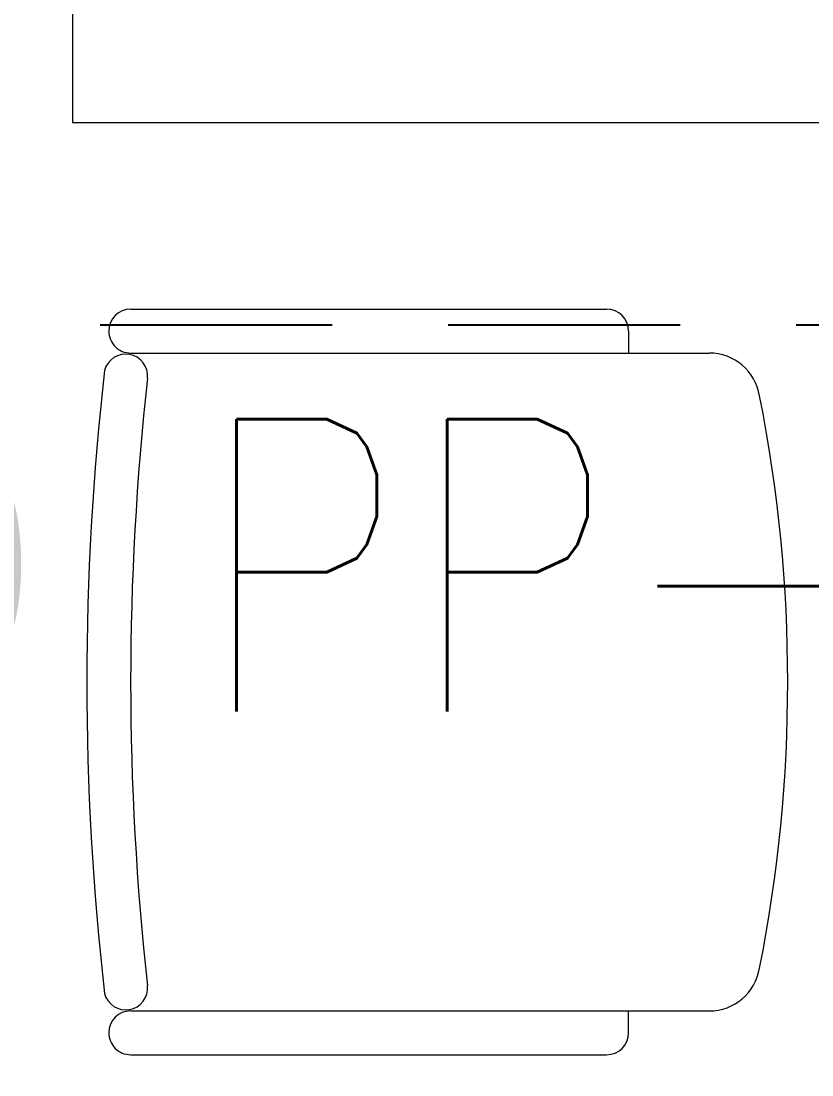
# Model space of a CAD drawing. Header units: inches. Extents: x -12418 to 57169, y -29325 to 19878.
# Drawn here: x 27557 to 28098, y -8580 to -7859 of the extents above; entities that cross this region are included whole.
import ezdxf
from ezdxf import colors
from ezdxf.entities.mleader import LeaderData, LeaderLine
from ezdxf.math import Vec2, Vec3

# ---------------------------------------------------------------- set-up
doc = ezdxf.new("R2010")
doc.units = ezdxf.units.IN
doc.header["$LTSCALE"] = 25
doc.header["$MEASUREMENT"] = 0
doc.linetypes.add('DASHDOT', pattern=[25.4, 12.7, -6.35, 0, -6.35])
doc.linetypes.add('HIDDEN', pattern=[9.525, 6.35, -3.175])
doc.layers.get('0').update_dxf_attribs({"color": 8})
for name, color, linetype, lineweight in [('00-Ground Floor$0$LOADING', 253, 'Continuous', 5), ('00-Ground Floor$0$NEW Wall', 166, 'Continuous', 5), ('E-LITE-CIRC @ 100', 6, 'Continuous', 25), ('E-LITE-CLNG-CNDT', 6, 'DASHDOT', 35), ('E-POWR-FLOR-CNDT', 6, 'HIDDEN', 25)]:
    doc.layers.add(name, color=color, linetype=linetype, lineweight=lineweight)
doc.styles.add('DC_Simplex', font='SIMPLEX.shx', dxfattribs={"width": 0.7})

# ---------------------------------------------------------------- blocks, each defined once
blk = doc.blocks.new('00-Ground Floor$0$GF21016-P')
at = {"layer": '00-Ground Floor$0$LOADING', "extrusion": (-1.24384e-09, -1.20261e-09, -1)}
for p, q in [((0.01278, 0.01793), (0.01278, 0.41365)), ((0.46278, 0.01793), (0.46278, 0.41365)), ((-0.00222, 0.35848), (0.01278, 0.35848)), ((0.47778, 0.35848), (0.46278, 0.35848)), ((-0.01722, 0.01793), (-0.01722, 0.34348)), ((0.49278, 0.01793), (0.49278, 0.34348)), ((0.47778, 0.00293), (0.47778, 0.00293))]:
    blk.add_line(p, q, dxfattribs=at)
for centre, radius, start, end in [((-0.23778, -0.5362), 1.00364, 78.75684, 101.24316), ((-0.04778, 0.41365), 0.035, 0, 80.65572), ((-0.42778, 0.41365), 0.035, 99.34428, 180), ((0.00222, 0.34348), 0.015, 0, 90), ((-0.47778, 0.34348), 0.015, 90, 180), ((-0.02845, 0.01455), 0.01501, 284.3864, 95.52091), ((-0.23778, 1.89282), 1.8749, 263.6341, 276.3659), ((-0.4471, 0.01455), 0.01501, 84.47909, 255.6136), ((0.00222, 0.01793), 0.015, 270, 0), ((0.00222, 0.01793), 0.015, 180, 270), ((-0.47778, 0.01793), 0.015, 270, 0), ((-0.47778, 0.01793), 0.015, 180, 270), ((-0.23778, 1.87344), 1.8855, 263.51186, 276.48814)]:
    blk.add_arc(centre, radius, start, end, dxfattribs=at)
blk = doc.blocks.new('*X107')
at = {"color": 0}
for p, q in [((13, 1), (13, 1)), ((13, 1), (13, 1)), ((13, 1), (13, 1)), ((13, 1), (13, 1)), ((13, 1), (13, 1)), ((13, 1), (13, 1)), ((13, 1), (13, 1)), ((13, 1), (13, 1)), ((13, 1), (13, 1)), ((13, 1), (13, 1)), ((13, 1), (13, 1)), ((13, 1), (13, 1)), ((13, 1), (13, 1)), ((13, 1), (13, 1)), ((13, 1), (13, 1)), ((13, 1), (14, 1)), ((13, 1), (14, 1)), ((13, 1), (14, 1)), ((13, 1), (13, 1)), ((13, 1), (13, 1)), ((13, 1), (13, 1)), ((13, 1), (13, 1)), ((13, 1), (13, 1)), ((13, 1), (13, 1)), ((13, 1), (13, 1)), ((13, 1), (13, 1)), ((13, 1), (13, 1)), ((13, 1), (13, 1)), ((13, 1), (13, 1)), ((13, 1), (13, 1)), ((13, 1), (13, 1)), ((13, 1), (13, 1)), ((13, 1), (13, 1)), ((13, 1), (13, 1)), ((13, 1), (13, 1)), ((13, 1), (13, 1)), ((13, 1), (13, 1)), ((13, 1), (13, 1)), ((13, 1), (13, 1)), ((13, 1), (13, 1)), ((13, 1), (13, 1)), ((13, 1), (13, 1)), ((13, 1), (13, 1)), ((13, 1), (13, 1)), ((13, 1), (13, 1)), ((13, 1), (13, 1)), ((13, 1), (13, 1)), ((13, 1), (13, 1)), ((13, 1), (13, 1)), ((13, 1), (13, 1)), ((13, 1), (13, 1)), ((13, 1), (13, 1)), ((13, 1), (13, 1)), ((13, 1), (13, 1)), ((13, 1), (13, 1)), ((13, 1), (13, 1)), ((13, 1), (13, 1)), ((13, 1), (13, 1)), ((13, 1), (13, 1)), ((13, 1), (13, 1)), ((13, 1), (13, 1)), ((13, 1), (13, 1)), ((13, 1), (13, 1)), ((13, 1), (13, 1)), ((13, 1), (13, 1)), ((13, 1), (13, 1)), ((13, 1), (13, 1)), ((13, 1), (13, 1)), ((13, 1), (13, 1)), ((13, 1), (13, 1)), ((13, 1), (13, 1)), ((13, 1), (13, 1)), ((13, 1), (13, 1)), ((13, 1), (13, 1)), ((13, 1), (13, 1)), ((13, 1), (13, 1)), ((13, 1), (13, 1)), ((13, 1), (13, 1)), ((13, 1), (13, 1)), ((13, 1), (13, 1)), ((13, 1), (13, 1)), ((13, 1), (13, 1)), ((13, 1), (13, 1)), ((13, 1), (13, 1)), ((13, 1), (13, 1)), ((13, 1), (13, 1)), ((13, 1), (13, 1)), ((13, 1), (13, 1)), ((13, 1), (13, 1)), ((13, 1), (13, 1)), ((13, 1), (13, 1)), ((13, 1), (13, 1)), ((13, 1), (13, 1)), ((13, 1), (13, 1)), ((13, 1), (13, 1)), ((13, 1), (13, 1)), ((13, 1), (13, 1)), ((13, 1), (13, 1)), ((13, 1), (13, 1)), ((13, 1), (13, 1)), ((13, 1), (13, 1)), ((13, 1), (13, 1)), ((13, 1), (13, 1)), ((13, 1), (13, 1)), ((13, 1), (13, 1)), ((13, 1), (13, 1)), ((13, 1), (13, 1)), ((13, 1), (13, 1)), ((13, 1), (13, 1)), ((13, 1), (13, 1)), ((13, 1), (13, 1)), ((13, 1), (13, 1)), ((13, 1), (13, 1)), ((13, 1), (13, 1)), ((13, 1), (13, 1)), ((13, 1), (13, 1)), ((13, 1), (13, 1)), ((13, 1), (13, 1)), ((13, 1), (13, 1)), ((13, 1), (13, 1)), ((13, 1), (13, 1)), ((13, 1), (13, 1)), ((13, 1), (13, 1)), ((13, 1), (14, 1)), ((13, 0), (13, 0)), ((13, 0), (13, 0)), ((13, 0), (13, 0)), ((13, 0), (13, 0)), ((13, 0), (13, 0)), ((13, 0), (13, 0)), ((13, 0), (13, 0)), ((13, 0), (13, 0)), ((13, 0), (13, 0)), ((13, 0), (13, 0)), ((13, 0), (13, 0)), ((13, 0), (13, 0)), ((13, 0), (13, 0)), ((13, 0), (13, 0)), ((13, 0), (13, 0)), ((13, 0), (13, 0)), ((13, 0), (13, 0)), ((13, 0), (13, 0)), ((13, 0), (13, 0)), ((13, 0), (13, 0)), ((13, 0), (13, 0)), ((13, 0), (13, 0)), ((13, 0), (13, 0)), ((13, 0), (13, 0)), ((13, 0), (13, 0)), ((13, 0), (13, 0)), ((13, 0), (13, 0)), ((13, 0), (13, 0)), ((13, 0), (13, 0)), ((13, 0), (13, 0)), ((13, 0), (13, 0)), ((13, 0), (13, 0)), ((13, 0), (13, 0)), ((13, 0), (13, 0)), ((13, 0), (13, 0)), ((13, 0), (13, 0)), ((13, 0), (13, 0)), ((13, 0), (13, 0)), ((13, 0), (13, 0)), ((13, 0), (13, 0)), ((13, 0), (13, 0)), ((13, 0), (13, 0)), ((13, 0), (13, 0)), ((13, 0), (13, 0)), ((13, 0), (13, 0)), ((13, 0), (13, 0)), ((13, 0), (13, 0)), ((13, 0), (13, 0)), ((13, 0), (14, 0)), ((13, 0), (14, 0)), ((13, 0), (13, 0)), ((13, 0), (14, 0)), ((14, 1), (14, 1)), ((14, 1), (14, 1)), ((14, 1), (14, 1)), ((14, 1), (14, 1)), ((14, 1), (14, 1)), ((14, 1), (14, 1)), ((14, 1), (14, 1)), ((14, 1), (14, 1)), ((14, 1), (14, 1)), ((14, 1), (14, 1)), ((14, 1), (14, 1)), ((14, 1), (14, 1)), ((14, 1), (14, 1)), ((14, 1), (14, 1)), ((14, 1), (14, 1)), ((14, 1), (14, 1)), ((14, 1), (14, 1)), ((14, 1), (14, 1)), ((14, 1), (14, 1)), ((14, 1), (14, 1)), ((14, 1), (14, 1)), ((14, 1), (14, 1)), ((14, 1), (14, 1)), ((14, 1), (14, 1)), ((14, 1), (14, 1)), ((14, 1), (14, 1)), ((14, 1), (14, 1)), ((14, 1), (14, 1)), ((14, 1), (14, 1)), ((14, 1), (14, 1)), ((14, 1), (14, 1)), ((14, 1), (14, 1)), ((14, 1), (14, 1)), ((14, 1), (14, 1)), ((14, 1), (14, 1)), ((14, 1), (14, 1)), ((14, 1), (14, 1)), ((14, 1), (14, 1)), ((14, 1), (14, 1)), ((14, 1), (14, 1)), ((14, 1), (14, 1)), ((14, 1), (14, 1)), ((14, 1), (14, 1)), ((14, 1), (14, 1)), ((14, 1), (14, 1)), ((14, 1), (14, 1)), ((14, 1), (14, 1)), ((14, 1), (14, 1)), ((14, 1), (14, 1)), ((14, 1), (14, 1)), ((14, 1), (14, 1)), ((14, 1), (14, 1)), ((14, 1), (14, 1)), ((14, 1), (14, 1)), ((14, 1), (14, 1)), ((14, 1), (14, 1)), ((14, 1), (14, 1)), ((14, 1), (14, 1)), ((14, 1), (14, 1)), ((14, 1), (14, 1)), ((14, 1), (14, 1)), ((14, 1), (14, 1)), ((14, 1), (14, 1)), ((14, 1), (14, 1)), ((14, 1), (14, 1)), ((14, 1), (14, 1)), ((14, 1), (14, 1)), ((14, 1), (14, 1)), ((14, 1), (14, 1)), ((14, 1), (14, 1)), ((14, 1), (14, 1)), ((14, 1), (14, 1)), ((14, 1), (14, 1)), ((14, 1), (14, 1)), ((14, 1), (14, 1)), ((14, 1), (14, 1)), ((14, 1), (14, 1)), ((14, 1), (14, 1)), ((14, 1), (14, 1)), ((14, 1), (14, 1)), ((14, 1), (14, 1)), ((14, 1), (14, 1)), ((14, 1), (14, 1)), ((14, 1), (14, 1)), ((14, 1), (14, 1)), ((14, 1), (14, 1)), ((14, 1), (14, 1)), ((14, 1), (14, 1)), ((14, 1), (14, 1)), ((14, 1), (14, 1)), ((14, 1), (14, 1)), ((14, 1), (14, 1)), ((14, 1), (14, 1)), ((14, 1), (14, 1)), ((14, 0), (14, 0)), ((14, 0), (14, 0)), ((14, 0), (14, 0)), ((14, 0), (14, 0)), ((14, 0), (14, 0)), ((14, 0), (14, 0)), ((14, 0), (14, 0)), ((14, 0), (14, 0)), ((14, 0), (14, 0)), ((14, 0), (14, 0)), ((14, 0), (14, 0)), ((14, 0), (14, 0)), ((14, 0), (14, 0)), ((14, 0), (14, 0)), ((14, 0), (14, 0)), ((14, 0), (14, 0)), ((14, 0), (14, 0)), ((14, 0), (14, 0)), ((14, 0), (14, 0)), ((14, 0), (14, 0)), ((14, 0), (14, 0)), ((14, 0), (14, 0)), ((14, 0), (14, 0)), ((14, 0), (14, 0)), ((14, 0), (14, 0)), ((14, 0), (14, 0)), ((14, 0), (14, 0)), ((14, 0), (14, 0)), ((14, 0), (14, 0)), ((14, 0), (14, 0)), ((14, 0), (14, 0)), ((14, 0), (14, 0)), ((14, 0), (14, 0)), ((14, 0), (14, 0)), ((14, 0), (14, 0)), ((14, 0), (14, 0)), ((14, 0), (14, 0)), ((14, 0), (14, 0)), ((14, 0), (14, 0)), ((14, 0), (14, 0)), ((14, 0), (14, 0)), ((14, 0), (14, 0)), ((14, 0), (14, 0)), ((14, 0), (14, 0)), ((14, 0), (14, 0)), ((14, 0), (14, 0)), ((14, 0), (14, 0)), ((14, 0), (14, 0)), ((13, 0), (13, 0)), ((13, 0), (14, 0)), ((13, 0), (13, 0)), ((13, 0), (14, 0)), ((13, 0), (13, 0)), ((13, 0), (14, 0)), ((13, 0), (13, 0)), ((13, 0), (13, 0)), ((13, 0), (13, 0)), ((13, 0), (13, 0)), ((13, 0), (14, 0)), ((13, 0), (13, 0)), ((13, 0), (14, 0)), ((13, 0), (13, 0)), ((13, 0), (14, 0)), ((13, 0), (13, 0)), ((13, 0), (14, 0)), ((13, 0), (13, 0)), ((13, 0), (14, 0)), ((13, 0), (13, 0)), ((13, 0), (14, 0)), ((13, 0), (13, 0)), ((13, 0), (14, 0)), ((13, 0), (13, 0)), ((13, 0), (13, 0)), ((13, 0), (13, 0)), ((13, 0), (14, 0)), ((13, 0), (13, 0)), ((13, 0), (14, 0)), ((13, 0), (13, 0)), ((13, 0), (14, 0)), ((13, 0), (13, 0)), ((13, 0), (14, 0)), ((13, 0), (13, 0)), ((13, 0), (13, 0)), ((13, 0), (13, 0)), ((13, 0), (13, 0)), ((13, 0), (13, 0)), ((13, 0), (13, 0)), ((13, 0), (13, 0)), ((13, 0), (13, 0)), ((13, 0), (13, 0)), ((13, 0), (13, 0)), ((13, 0), (13, 0)), ((13, 0), (13, 0)), ((13, 0), (13, 0)), ((13, 0), (13, 0)), ((13, 0), (13, 0)), ((13, 0), (13, 0)), ((13, 0), (13, 0)), ((13, 0), (13, 0)), ((13, 0), (13, 0)), ((13, 0), (13, 0)), ((13, 0), (13, 0)), ((13, 0), (13, 0)), ((13, 0), (13, 0)), ((13, 0), (13, 0)), ((13, 0), (13, 0)), ((13, 0), (13, 0)), ((13, 0), (13, 0)), ((13, 0), (13, 0)), ((13, 0), (13, 0)), ((13, 0), (13, 0)), ((13, 0), (13, 0)), ((13, -1), (13, -1)), ((13, -1), (13, -1)), ((13, -1), (13, -1)), ((13, -1), (13, -1)), ((13, -1), (13, -1)), ((13, -1), (14, -1)), ((13, -1), (13, -1)), ((14, 0), (14, 0)), ((14, 0), (14, 0)), ((14, 0), (14, 0)), ((14, 0), (14, 0)), ((14, 0), (14, 0)), ((14, 0), (14, 0)), ((14, 0), (14, 0)), ((14, 0), (14, 0)), ((14, 0), (14, 0)), ((14, 0), (14, 0)), ((14, 0), (14, 0)), ((14, 0), (14, 0)), ((14, 0), (14, 0)), ((14, 0), (14, 0)), ((14, 0), (14, 0)), ((13, 0), (14, 0)), ((14, 0), (14, 0)), ((14, 0), (14, 0)), ((14, 0), (14, 0)), ((14, 0), (14, 0)), ((14, 0), (14, 0)), ((14, 0), (14, 0)), ((14, 0), (14, 0)), ((14, 0), (14, 0)), ((14, 0), (14, 0)), ((14, 0), (14, 0)), ((14, 0), (14, 0)), ((14, 0), (14, 0)), ((14, 0), (14, 0)), ((14, 0), (14, 0)), ((14, 0), (14, 0)), ((14, 0), (14, 0)), ((14, 0), (14, 0)), ((14, 0), (14, 0)), ((14, 0), (14, 0)), ((14, 0), (14, 0)), ((14, 0), (14, 0)), ((14, 0), (14, 0)), ((14, 0), (14, 0)), ((14, 0), (14, 0)), ((14, 0), (14, 0)), ((14, 0), (14, 0)), ((14, 0), (14, 0)), ((14, 0), (14, 0)), ((14, 0), (14, 0)), ((14, 0), (14, 0)), ((14, 0), (14, 0)), ((14, 0), (14, 0)), ((14, 0), (14, 0)), ((14, 0), (14, 0)), ((14, -1), (14, -1)), ((14, -1), (14, -1)), ((14, -1), (14, -1)), ((14, -1), (14, -1)), ((14, -1), (14, -1))]:
    blk.add_line(p, q, dxfattribs=at)
blk = doc.blocks.new('*X106')
at = {"color": 0}
for p, q in [((5, 3), (5, 3)), ((5, 3), (5, 3)), ((5, 3), (5, 3)), ((5, 3), (5, 3)), ((5, 3), (5, 3)), ((5, 3), (5, 3)), ((5, 3), (5, 3)), ((5, 3), (5, 3)), ((5, 3), (5, 3)), ((5, 3), (5, 3)), ((5, 3), (5, 3)), ((5, 3), (5, 3)), ((5, 3), (5, 3)), ((5, 3), (5, 3)), ((5, 3), (5, 3)), ((5, 3), (5, 3)), ((5, 3), (5, 3)), ((5, 3), (5, 3)), ((5, 3), (5, 3)), ((5, 3), (5, 3)), ((5, 3), (5, 3)), ((5, 3), (5, 3)), ((5, 3), (5, 3)), ((5, 3), (5, 3)), ((5, 3), (5, 3)), ((5, 3), (5, 3)), ((5, 3), (5, 3)), ((5, 3), (5, 3)), ((5, 3), (5, 3)), ((5, 3), (5, 3)), ((5, 3), (5, 3)), ((5, 3), (5, 3)), ((5, 3), (5, 3)), ((5, 3), (5, 3)), ((5, 3), (5, 3)), ((5, 3), (5, 3)), ((5, 3), (5, 3)), ((5, 3), (5, 3)), ((5, 3), (5, 3)), ((5, 3), (5, 3)), ((5, 3), (5, 3)), ((5, 3), (5, 3)), ((5, 3), (5, 3)), ((5, 3), (5, 3)), ((5, 3), (5, 3)), ((5, 3), (5, 3)), ((5, 3), (5, 3)), ((5, 3), (5, 3)), ((5, 3), (5, 3)), ((5, 3), (5, 3)), ((5, 3), (5, 3)), ((5, 3), (5, 3)), ((5, 3), (5, 3)), ((5, 3), (5, 3)), ((5, 3), (5, 3)), ((5, 3), (5, 3)), ((5, 3), (5, 3)), ((5, 3), (5, 3)), ((5, 3), (5, 3)), ((5, 3), (5, 3)), ((5, 3), (5, 3)), ((5, 3), (5, 3)), ((5, 3), (5, 3)), ((5, 3), (5, 3)), ((5, 3), (5, 3)), ((5, 3), (5, 3)), ((6, 3), (5, 3)), ((5, 3), (5, 3)), ((6, 3), (5, 3)), ((5, 3), (5, 3)), ((6, 3), (5, 3)), ((5, 3), (5, 3)), ((6, 3), (5, 3)), ((5, 3), (5, 3)), ((5, 3), (5, 3)), ((5, 3), (5, 3)), ((5, 3), (5, 3)), ((5, 3), (5, 3)), ((5, 3), (5, 3)), ((5, 3), (5, 3)), ((5, 3), (5, 3)), ((5, 3), (5, 3)), ((5, 3), (5, 3)), ((5, 3), (5, 3)), ((5, 3), (5, 3)), ((5, 3), (5, 3)), ((5, 3), (5, 3)), ((5, 3), (5, 3)), ((5, 3), (5, 3)), ((5, 3), (5, 3)), ((5, 3), (5, 3)), ((5, 3), (5, 3)), ((5, 3), (5, 3)), ((5, 3), (5, 3)), ((5, 3), (5, 3)), ((5, 3), (5, 3)), ((6, 3), (6, 3)), ((6, 3), (6, 3)), ((6, 3), (6, 3)), ((6, 3), (6, 3)), ((6, 3), (6, 3)), ((6, 3), (6, 3)), ((6, 3), (6, 3)), ((6, 3), (6, 3)), ((6, 3), (6, 3)), ((6, 3), (6, 3)), ((6, 3), (6, 3)), ((6, 3), (6, 3)), ((6, 3), (6, 3)), ((6, 3), (6, 3)), ((6, 3), (6, 3)), ((6, 3), (6, 3)), ((6, 3), (6, 3)), ((6, 3), (6, 3)), ((6, 3), (6, 3)), ((6, 3), (6, 3)), ((6, 3), (6, 3)), ((6, 3), (6, 3)), ((6, 3), (6, 3)), ((6, 3), (6, 3)), ((6, 3), (6, 3)), ((6, 3), (6, 3)), ((6, 3), (6, 3)), ((6, 3), (6, 3)), ((6, 3), (6, 3)), ((6, 3), (6, 3)), ((6, 3), (6, 3)), ((6, 3), (6, 3)), ((6, 3), (6, 3)), ((6, 3), (6, 3)), ((6, 3), (6, 3)), ((6, 3), (6, 3)), ((6, 3), (6, 3)), ((6, 3), (6, 3)), ((6, 3), (6, 3)), ((6, 3), (6, 3)), ((6, 3), (6, 3)), ((6, 3), (6, 3)), ((6, 3), (6, 3)), ((6, 3), (6, 3)), ((6, 3), (6, 3)), ((6, 3), (6, 3)), ((6, 3), (6, 3)), ((6, 3), (6, 3)), ((6, 3), (6, 3)), ((6, 3), (6, 3)), ((6, 3), (6, 3)), ((6, 3), (6, 3)), ((6, 3), (6, 3)), ((6, 3), (6, 3)), ((6, 3), (6, 3)), ((6, 3), (6, 3)), ((6, 3), (6, 3)), ((6, 3), (6, 3)), ((6, 3), (6, 3)), ((6, 3), (6, 3)), ((6, 3), (6, 3)), ((6, 3), (6, 3)), ((6, 3), (6, 3)), ((6, 3), (6, 3)), ((6, 3), (6, 3)), ((6, 3), (6, 3)), ((6, 3), (6, 3)), ((6, 3), (6, 3)), ((6, 3), (6, 3)), ((6, 3), (6, 3)), ((6, 3), (6, 3)), ((6, 3), (6, 3)), ((6, 3), (6, 3)), ((6, 3), (6, 3)), ((6, 3), (6, 3)), ((6, 3), (6, 3)), ((6, 3), (6, 3)), ((6, 3), (6, 3)), ((6, 3), (6, 3)), ((6, 3), (6, 3)), ((6, 3), (6, 3)), ((6, 3), (6, 3)), ((6, 3), (6, 3)), ((6, 3), (6, 3)), ((6, 3), (6, 3)), ((6, 3), (6, 3)), ((6, 3), (6, 3)), ((6, 3), (6, 3)), ((6, 3), (6, 3)), ((6, 3), (6, 3)), ((6, 3), (6, 3)), ((6, 3), (6, 3)), ((6, 3), (6, 3)), ((6, 3), (6, 3)), ((6, 3), (6, 3)), ((6, 3), (6, 3)), ((6, 3), (6, 3)), ((6, 3), (6, 3)), ((6, 3), (6, 3)), ((6, 3), (6, 3)), ((6, 3), (6, 3)), ((6, 3), (6, 3)), ((6, 3), (6, 3)), ((6, 3), (6, 3)), ((6, 3), (6, 3)), ((6, 3), (6, 3)), ((6, 3), (6, 3)), ((6, 3), (6, 3)), ((6, 3), (6, 3)), ((6, 3), (6, 3)), ((6, 3), (6, 3)), ((6, 3), (6, 3)), ((6, 3), (6, 3)), ((6, 3), (6, 3)), ((6, 3), (6, 3)), ((6, 3), (6, 3)), ((6, 3), (6, 3)), ((6, 3), (6, 3)), ((6, 3), (6, 3)), ((6, 3), (6, 3)), ((6, 3), (6, 3)), ((6, 3), (6, 3)), ((6, 3), (6, 3)), ((6, 3), (6, 3)), ((6, 3), (6, 3)), ((6, 3), (6, 3)), ((6, 3), (6, 3)), ((6, 3), (6, 3)), ((6, 3), (6, 3)), ((6, 3), (6, 3)), ((6, 3), (6, 3)), ((6, 3), (6, 3)), ((6, 3), (6, 3)), ((6, 3), (6, 3)), ((6, 3), (6, 3)), ((6, 3), (6, 3)), ((6, 3), (6, 3)), ((6, 3), (6, 3)), ((6, 3), (6, 3)), ((6, 3), (6, 3)), ((6, 3), (6, 3)), ((6, 3), (6, 3)), ((6, 3), (6, 3)), ((6, 3), (6, 3)), ((6, 3), (6, 3)), ((6, 3), (6, 3)), ((6, 3), (6, 3)), ((6, 3), (6, 3)), ((6, 3), (6, 3)), ((6, 3), (6, 3)), ((6, 3), (6, 3)), ((6, 3), (6, 3)), ((6, 3), (6, 3)), ((6, 3), (6, 3)), ((6, 3), (6, 3)), ((6, 3), (6, 3)), ((6, 3), (6, 3)), ((6, 3), (6, 3)), ((6, 3), (6, 3)), ((6, 3), (6, 3)), ((6, 3), (6, 3)), ((6, 3), (6, 3)), ((6, 3), (6, 3)), ((6, 3), (6, 3)), ((6, 3), (6, 3)), ((6, 3), (6, 3)), ((6, 3), (6, 3)), ((6, 3), (6, 3)), ((6, 3), (6, 3)), ((6, 3), (6, 3)), ((6, 3), (6, 3)), ((6, 3), (6, 3)), ((6, 3), (6, 3)), ((6, 3), (6, 3)), ((6, 3), (6, 3)), ((6, 3), (6, 3)), ((6, 3), (6, 3)), ((6, 3), (6, 3)), ((6, 3), (6, 3)), ((6, 3), (6, 3)), ((6, 3), (6, 3)), ((6, 3), (6, 3)), ((6, 3), (6, 3)), ((6, 3), (6, 3)), ((6, 3), (6, 3)), ((6, 3), (6, 3)), ((6, 3), (6, 3)), ((6, 3), (6, 3)), ((6, 3), (6, 3)), ((6, 3), (6, 3)), ((6, 3), (6, 3)), ((6, 3), (6, 3)), ((6, 3), (6, 3)), ((6, 3), (6, 3)), ((6, 3), (6, 3)), ((6, 3), (6, 3)), ((6, 3), (6, 3)), ((6, 3), (6, 3)), ((6, 3), (6, 3)), ((6, 3), (6, 3)), ((6, 3), (6, 3)), ((6, 3), (6, 3)), ((6, 3), (6, 3)), ((6, 3), (6, 3)), ((6, 3), (5, 3)), ((6, 3), (5, 3)), ((6, 3), (5, 3)), ((6, 3), (5, 3)), ((6, 3), (5, 3)), ((6, 3), (6, 3)), ((6, 3), (6, 3)), ((6, 3), (6, 3)), ((6, 3), (6, 3)), ((6, 3), (6, 3)), ((6, 3), (6, 3)), ((6, 3), (6, 3)), ((6, 3), (6, 3)), ((6, 3), (6, 3)), ((6, 3), (6, 3)), ((6, 3), (6, 3)), ((6, 3), (6, 3)), ((6, 3), (6, 3)), ((6, 3), (6, 3)), ((6, 3), (6, 3)), ((6, 3), (6, 3)), ((6, 3), (6, 3)), ((6, 3), (6, 3)), ((6, 3), (6, 3)), ((6, 3), (6, 3)), ((6, 3), (6, 3)), ((6, 3), (6, 3)), ((6, 3), (6, 3)), ((6, 3), (6, 3)), ((6, 3), (6, 3)), ((6, 3), (6, 3)), ((6, 3), (6, 3)), ((6, 3), (6, 3)), ((6, 3), (6, 3)), ((6, 3), (6, 3)), ((6, 3), (6, 3)), ((6, 3), (6, 3)), ((6, 3), (6, 3)), ((6, 3), (6, 3)), ((6, 3), (6, 3)), ((6, 3), (6, 3)), ((6, 3), (6, 3)), ((6, 3), (6, 3)), ((6, 3), (6, 3)), ((6, 3), (6, 3)), ((6, 3), (6, 3)), ((6, 3), (6, 3)), ((6, 3), (6, 3)), ((6, 3), (6, 3)), ((6, 3), (6, 3)), ((6, 3), (6, 3)), ((6, 3), (6, 3)), ((6, 3), (6, 3)), ((6, 3), (6, 3)), ((6, 3), (6, 3)), ((6, 3), (6, 3)), ((6, 3), (6, 3)), ((6, 3), (6, 3)), ((6, 3), (6, 3)), ((6, 3), (6, 3)), ((6, 3), (6, 3)), ((6, 3), (6, 3)), ((6, 3), (6, 3)), ((6, 3), (6, 3)), ((6, 3), (6, 3)), ((6, 3), (6, 3)), ((6, 3), (6, 3)), ((6, 3), (6, 3)), ((6, 3), (6, 3)), ((6, 3), (6, 3)), ((6, 3), (6, 3)), ((6, 3), (6, 3)), ((6, 3), (6, 3)), ((6, 3), (6, 3)), ((6, 3), (6, 3)), ((6, 3), (6, 3)), ((6, 3), (6, 3)), ((6, 3), (6, 3)), ((6, 3), (6, 3)), ((6, 3), (6, 3)), ((6, 3), (6, 3)), ((6, 3), (6, 3)), ((6, 3), (6, 3)), ((6, 3), (6, 3)), ((6, 3), (6, 3)), ((6, 3), (6, 3)), ((6, 3), (6, 3)), ((6, 3), (6, 3)), ((6, 3), (6, 3)), ((6, 3), (6, 3)), ((6, 3), (6, 3)), ((6, 3), (6, 3)), ((6, 3), (6, 3)), ((6, 3), (6, 3)), ((6, 3), (6, 3)), ((6, 3), (6, 3)), ((6, 3), (6, 3)), ((6, 3), (6, 3)), ((6, 3), (6, 3)), ((6, 3), (6, 3)), ((6, 3), (6, 3)), ((6, 3), (6, 3)), ((6, 3), (6, 3)), ((6, 3), (6, 3)), ((6, 3), (6, 3)), ((6, 3), (6, 3)), ((6, 3), (6, 3)), ((6, 3), (6, 3)), ((6, 3), (6, 3)), ((6, 3), (6, 3)), ((6, 3), (6, 3)), ((6, 3), (6, 3)), ((6, 3), (6, 3)), ((6, 3), (6, 3)), ((6, 3), (6, 3)), ((6, 3), (6, 3)), ((6, 3), (6, 3)), ((6, 3), (6, 3)), ((6, 3), (6, 3)), ((6, 3), (6, 3)), ((6, 3), (6, 3)), ((6, 3), (6, 3)), ((6, 3), (6, 3)), ((6, 3), (6, 3)), ((6, 3), (6, 3)), ((6, 3), (6, 3)), ((6, 3), (6, 3)), ((6, 3), (6, 3)), ((6, 3), (6, 3)), ((6, 3), (6, 3)), ((6, 3), (6, 3)), ((6, 3), (6, 3)), ((6, 3), (6, 3)), ((6, 3), (6, 3)), ((6, 3), (6, 3)), ((6, 3), (6, 3)), ((6, 3), (6, 3)), ((6, 3), (6, 3)), ((6, 3), (6, 3)), ((6, 3), (6, 3)), ((6, 3), (6, 3)), ((6, 3), (6, 3)), ((6, 3), (6, 3)), ((6, 3), (6, 3)), ((6, 3), (6, 3)), ((6, 3), (6, 3)), ((6, 3), (6, 3)), ((6, 3), (6, 3)), ((6, 3), (6, 3)), ((6, 3), (6, 3)), ((6, 3), (6, 3)), ((6, 3), (6, 3)), ((6, 3), (6, 3)), ((6, 3), (6, 3)), ((6, 3), (6, 3)), ((6, 3), (6, 3)), ((6, 3), (6, 3)), ((6, 3), (6, 3)), ((6, 3), (6, 3)), ((6, 3), (6, 3)), ((6, 3), (6, 3)), ((6, 3), (6, 3)), ((6, 3), (6, 3)), ((6, 3), (6, 3)), ((6, 3), (6, 3)), ((6, 3), (6, 3)), ((6, 3), (6, 3)), ((6, 3), (6, 3)), ((6, 3), (6, 3)), ((6, 3), (6, 3)), ((6, 3), (6, 3)), ((6, 3), (6, 3)), ((6, 3), (6, 3)), ((6, 3), (6, 3)), ((6, 3), (6, 3)), ((6, 3), (6, 3)), ((6, 3), (6, 3)), ((6, 3), (6, 3)), ((6, 3), (6, 3)), ((6, 3), (6, 3)), ((6, 3), (6, 3)), ((6, 3), (6, 3)), ((6, 3), (6, 3)), ((6, 3), (6, 3)), ((6, 3), (6, 3)), ((6, 3), (6, 3)), ((6, 3), (6, 3)), ((6, 3), (6, 3)), ((6, 3), (6, 3)), ((6, 3), (6, 3)), ((6, 3), (6, 3)), ((6, 3), (6, 3)), ((6, 3), (6, 3)), ((6, 3), (6, 3)), ((6, 3), (6, 3)), ((6, 3), (6, 3)), ((6, 3), (6, 3)), ((6, 3), (6, 3)), ((6, 3), (6, 3)), ((6, 3), (6, 3)), ((6, 3), (6, 3)), ((6, 3), (6, 3)), ((6, 3), (6, 3)), ((6, 3), (6, 3)), ((6, 3), (6, 3)), ((6, 3), (6, 3)), ((6, 3), (6, 3)), ((6, 3), (6, 3)), ((6, 3), (6, 3)), ((6, 3), (6, 3)), ((6, 3), (6, 3)), ((6, 3), (6, 3)), ((6, 3), (6, 3)), ((6, 3), (6, 3)), ((6, 3), (6, 3)), ((6, 3), (6, 3)), ((6, 3), (6, 3)), ((6, 3), (6, 3)), ((6, 3), (6, 3)), ((6, 3), (6, 3)), ((6, 3), (6, 3)), ((6, 3), (6, 3)), ((6, 3), (6, 3)), ((6, 3), (6, 3)), ((6, 3), (6, 3)), ((6, 3), (6, 3)), ((6, 3), (6, 3)), ((6, 3), (6, 3)), ((6, 3), (6, 3)), ((6, 3), (6, 3)), ((6, 3), (6, 3)), ((6, 3), (6, 3)), ((6, 3), (6, 3)), ((6, 3), (6, 3)), ((6, 3), (6, 3)), ((6, 3), (6, 3)), ((6, 3), (6, 3)), ((6, 3), (6, 3)), ((6, 3), (6, 3)), ((6, 3), (6, 3)), ((6, 3), (6, 3)), ((6, 3), (6, 3)), ((6, 3), (6, 3)), ((6, 3), (6, 3)), ((6, 3), (6, 3)), ((6, 3), (6, 3)), ((6, 3), (6, 3)), ((6, 3), (6, 3)), ((6, 3), (6, 3)), ((6, 3), (6, 3)), ((6, 3), (6, 3)), ((6, 3), (6, 3)), ((6, 3), (6, 3)), ((6, 3), (6, 3)), ((6, 3), (6, 3)), ((6, 3), (6, 3)), ((6, 3), (6, 3)), ((6, 3), (6, 3)), ((6, 3), (6, 3)), ((6, 3), (6, 3)), ((6, 3), (6, 3)), ((6, 3), (6, 3)), ((6, 3), (6, 3)), ((6, 3), (6, 3)), ((6, 3), (6, 3)), ((6, 3), (6, 3)), ((6, 3), (6, 3)), ((6, 3), (6, 3)), ((6, 3), (6, 3)), ((6, 3), (6, 3)), ((6, 3), (6, 3)), ((6, 3), (6, 3)), ((6, 3), (6, 3)), ((6, 3), (6, 3)), ((6, 3), (6, 3)), ((6, 3), (6, 3)), ((6, 3), (6, 3)), ((6, 3), (6, 3)), ((6, 3), (6, 3)), ((6, 3), (6, 3)), ((6, 3), (6, 3)), ((6, 3), (6, 3)), ((6, 3), (6, 3)), ((6, 3), (6, 3)), ((6, 3), (6, 3)), ((6, 3), (6, 3)), ((6, 3), (6, 3)), ((6, 3), (6, 3)), ((6, 3), (6, 3)), ((6, 3), (6, 3)), ((6, 3), (6, 3)), ((6, 3), (6, 3)), ((6, 3), (6, 3)), ((6, 3), (6, 3)), ((6, 3), (6, 3)), ((6, 3), (6, 3)), ((6, 3), (6, 3)), ((6, 3), (6, 3)), ((6, 3), (6, 3)), ((6, 3), (6, 3)), ((6, 3), (6, 3)), ((6, 3), (6, 3)), ((6, 3), (6, 3)), ((6, 3), (6, 3)), ((6, 3), (6, 3)), ((6, 3), (6, 3)), ((6, 3), (6, 3)), ((6, 3), (6, 3)), ((6, 3), (6, 3)), ((6, 3), (6, 3)), ((6, 3), (6, 3)), ((6, 3), (6, 3)), ((6, 3), (6, 3)), ((6, 3), (6, 3)), ((6, 3), (6, 3)), ((6, 3), (6, 3)), ((6, 3), (6, 3)), ((6, 3), (6, 3)), ((6, 3), (6, 3)), ((6, 3), (6, 3)), ((6, 3), (6, 3)), ((6, 3), (6, 3))]:
    blk.add_line(p, q, dxfattribs=at)
blk = doc.blocks.new('00-Ground Floor$0$GF21043-P')
at = {"color": 0}
for p, q in [((0.8, 0.75), (-0.8, 0.75)), ((0.8, 0), (0.8, 0.75))]:
    blk.add_line(p, q, dxfattribs=at)
for points in [[(0.8, 0.75), (0.8, 0.75), (0.8, 0.75), (0.8, 0.75), (0.8, 0.75), (0.8, 0.75), (0.8, 0.75), (0.8, 0.75), (0.8, 0.75), (0.8, 0.75), (0.8, 0.75), (0.8, 0.75), (0.8, 0.75), (0.8, 0.75), (0.8, 0.75), (0.8, 0.75), (0.8, 0.75), (0.8, 0.75), (0.8, 0.75), (0.8, 0.75), (0.8, 0.75), (0.8, 0.75), (0.8, 0.75), (0.8, 0.75), (0.8, 0.75), (0.8, 0.75), (0.8, 0.75), (0.8, 0.75), (0.8, 0.75), (0.8, 0.75), (0.8, 0.75), (0.8, 0.75), (0.8, 0.75), (0.8, 0.75), (0.8, 0.75), (0.8, 0.75), (0.8, 0.75), (0.8, 0.75), (0.8, 0.75), (0.8, 0.75), (0.8, 0.75), (0.8, 0.75), (0.8, 0.75), (0.8, 0.75), (0.8, 0.75), (0.8, 0.75), (0.8, 0.75), (0.8, 0.75), (0.8, 0.75), (0.8, 0.75), (0.8, 0.75), (0.8, 0.75), (0.8, 0.75), (0.8, 0.75), (0.8, 0.75), (0.8, 0.75), (0.8, 0.75), (0.8, 0.75), (0.8, 0.75), (0.8, 0.75), (0.8, 0.75), (0.8, 0.75), (0.8, 0.75), (0.8, 0.75), (0.8, 0.75), (0.8, 0.75), (0.8, 0.75), (0.8, 0.75), (0.8, 0.75), (0.8, 0.75), (0.8, 0.75), (0.8, 0.75), (0.8, 0.75), (0.8, 0.75), (0.8, 0.75), (0.8, 0.75), (0.8, 0.75), (0.8, 0.75), (0.8, 0.75), (0.8, 0.75), (0.8, 0.75), (0.8, 0.75), (0.8, 0.75), (0.8, 0.75), (0.8, 0.75), (0.8, 0.75), (0.8, 0.75), (0.8, 0.75), (0.8, 0.75), (0.8, 0.75), (0.8, 0.75), (0.8, 0.75), (0.8, 0.75), (0.8, 0.75), (0.8, 0.75), (0.8, 0.75), (0.8, 0.75), (0.8, 0.75), (0.8, 0.75), (0.8, 0.75), (0.8, 0.75), (0.8, 0.75), (0.8, 0.75), (0.8, 0.75), (0.8, 0.75), (0.8, 0.75), (0.8, 0.75), (0.8, 0.75), (0.8, 0.75), (0.8, 0.75), (0.8, 0.75), (0.8, 0.75), (0.8, 0.75), (0.8, 0.75), (0.8, 0.75), (0.8, 0.75), (0.8, 0.75), (0.8, 0.75), (0.8, 0.75), (0.8, 0.75), (0.8, 0.75), (0.8, 0.75), (0.8, 0.75), (0.8, 0.75), (0.8, 0.75), (0.8, 0.75), (0.8, 0.75), (0.8, 0.75), (0.8, 0.75), (0.8, 0.75), (0.8, 0.75), (0.8, 0.75), (0.8, 0.75), (0.8, 0.75), (0.8, 0.75), (0.8, 0.75), (0.8, 0.75), (0.8, 0.75), (0.8, 0.75), (0.8, 0.75), (0.8, 0.75), (0.8, 0.75), (0.8, 0.75), (0.8, 0.75), (0.8, 0.75), (0.8, 0.75), (0.8, 0.75), (0.8, 0.75), (0.8, 0.75), (0.8, 0.75), (0.8, 0.75), (0.8, 0.75), (0.8, 0.75), (0.8, 0.75), (0.8, 0.75), (0.8, 0.75), (0.8, 0.75), (0.8, 0.75), (0.8, 0.75), (0.8, 0.75), (0.8, 0.75), (0.8, 0.75), (0.8, 0.75), (0.8, 0.75), (0.8, 0.75), (0.8, 0.75), (0.8, 0.75), (0.8, 0.75), (0.8, 0.75), (0.8, 0.75), (0.8, 0.75), (0.8, 0.75), (0.8, 0.75), (0.8, 0.75), (0.8, 0.75), (0.8, 0.75), (0.8, 0.75), (0.8, 0.75), (0.8, 0.75), (0.8, 0.75), (0.8, 0.75), (0.8, 0.75), (0.8, 0.75), (0.8, 0.75), (0.8, 0.75), (0.8, 0.75), (0.8, 0.75), (0.8, 0.75), (0.8, 0.75), (0.8, 0.75), (0.8, 0.75), (0.8, 0.75), (0.8, 0.75), (0.8, 0.75), (0.8, 0.75), (0.8, 0.75), (0.8, 0.75), (0.8, 0.75), (0.8, 0.75), (0.8, 0.75), (0.8, 0.75), (0.8, 0.75), (0.8, 0.75), (0.8, 0.75), (0.8, 0.75), (0.8, 0.75), (0.8, 0.75), (0.8, 0.75), (0.8, 0.75), (0.8, 0.75), (0.8, 0.75), (0.8, 0.75), (0.8, 0.75), (0.8, 0.75), (0.8, 0.75), (0.8, 0.75), (0.8, 0.75), (0.8, 0.75), (0.8, 0.75), (0.8, 0.75), (0.8, 0.75), (0.8, 0.75), (0.8, 0.75), (0.8, 0.75), (0.8, 0.75), (0.8, 0.75), (0.8, 0.75), (0.8, 0.75), (0.8, 0.75), (0.8, 0.75), (0.8, 0.75), (0.8, 0.75), (0.8, 0.75), (0.8, 0.75), (0.8, 0.75), (0.8, 0.75), (0.8, 0.75), (0.8, 0.75), (0.8, 0.75), (0.8, 0.75), (0.8, 0.75), (0.8, 0.75), (0.8, 0.75), (0.8, 0.75), (0.8, 0.75), (0.8, 0.75), (0.8, 0.75), (0.8, 0.75), (0.8, 0.75), (0.8, 0.75), (0.8, 0.75), (0.8, 0.75), (0.8, 0.75), (0.8, 0.75), (0.8, 0.75), (0.8, 0.75), (0.8, 0.75), (0.8, 0.75), (0.8, 0.75), (0.8, 0.75), (0.8, 0.75), (0.8, 0.75), (0.8, 0.75), (0.8, 0.75), (0.8, 0.75), (0.8, 0.75), (0.8, 0.75), (0.8, 0.75), (0.8, 0.75), (0.8, 0.75), (0.8, 0.75), (0.8, 0.75), (0.8, 0.75), (0.8, 0.75), (0.8, 0.75), (0.8, 0.75), (0.8, 0.75)], [(0.8, 0.75), (0.8, 0.75), (0.8, 0.75), (0.8, 0.75), (0.8, 0.75), (0.8, 0.75), (0.8, 0.75), (0.8, 0.75), (0.8, 0.75), (0.8, 0.75), (0.8, 0.75), (0.8, 0.75), (0.8, 0.75), (0.8, 0.75), (0.8, 0.75), (0.8, 0.75), (0.8, 0.75), (0.8, 0.75), (0.8, 0.75), (0.8, 0.75), (0.8, 0.75), (0.8, 0.75), (0.8, 0.75), (0.8, 0.75), (0.8, 0.75), (0.8, 0.75), (0.8, 0.75), (0.8, 0.75), (0.8, 0.75), (0.8, 0.75), (0.8, 0.75), (0.8, 0.75), (0.8, 0.75), (0.8, 0.75), (0.8, 0.75), (0.8, 0.75), (0.8, 0.75), (0.8, 0.75), (0.8, 0.75), (0.8, 0.75), (0.8, 0.75), (0.8, 0.75), (0.8, 0.75), (0.8, 0.75), (0.8, 0.75), (0.8, 0.75), (0.8, 0.75), (0.8, 0.75), (0.8, 0.75), (0.8, 0.75), (0.8, 0.75), (0.8, 0.75), (0.8, 0.75), (0.8, 0.75), (0.8, 0.75), (0.8, 0.75), (0.8, 0.75), (0.8, 0.75), (0.8, 0.75), (0.8, 0.75), (0.8, 0.75), (0.8, 0.75), (0.8, 0.75), (0.8, 0.75), (0.8, 0.75), (0.8, 0.75), (0.8, 0.75), (0.8, 0.75), (0.8, 0.75), (0.8, 0.75), (0.8, 0.75), (0.8, 0.75), (0.8, 0.75), (0.8, 0.75), (0.8, 0.75), (0.8, 0.75), (0.8, 0.75), (0.8, 0.75), (0.8, 0.75), (0.8, 0.75), (0.8, 0.75), (0.8, 0.75), (0.8, 0.75), (0.8, 0.75), (0.8, 0.75), (0.8, 0.75), (0.8, 0.75), (0.8, 0.75), (0.8, 0.75), (0.8, 0.75), (0.8, 0.75), (0.8, 0.75), (0.8, 0.75), (0.8, 0.75), (0.8, 0.75), (0.8, 0.75), (0.8, 0.75), (0.8, 0.75), (0.8, 0.75), (0.8, 0.75), (0.8, 0.75), (0.8, 0.75), (0.8, 0.75), (0.8, 0.75), (0.8, 0.75), (0.8, 0.75), (0.8, 0.75), (0.8, 0.75), (0.8, 0.75), (0.8, 0.75), (0.8, 0.75), (0.8, 0.75), (0.8, 0.75), (0.8, 0.75), (0.8, 0.75), (0.8, 0.75), (0.8, 0.75), (0.8, 0.75), (0.8, 0.75), (0.8, 0.75), (0.8, 0.75), (0.8, 0.75), (0.8, 0.75), (0.8, 0.75), (0.8, 0.75), (0.8, 0.75), (0.8, 0.75), (0.8, 0.75), (0.8, 0.75), (0.8, 0.75), (0.8, 0.75), (0.8, 0.75), (0.8, 0.75), (0.8, 0.75), (0.8, 0.75), (0.8, 0.75), (0.8, 0.75), (0.8, 0.75), (0.8, 0.75), (0.8, 0.75), (0.8, 0.75), (0.8, 0.75), (0.8, 0.75), (0.8, 0.75), (0.8, 0.75), (0.8, 0.75), (0.8, 0.75), (0.8, 0.75), (0.8, 0.75), (0.8, 0.75), (0.8, 0.75), (0.8, 0.75), (0.8, 0.75), (0.8, 0.75), (0.8, 0.75), (0.8, 0.75), (0.8, 0.75), (0.8, 0.75), (0.8, 0.75), (0.8, 0.75), (0.8, 0.75), (0.8, 0.75), (0.8, 0.75), (0.8, 0.75), (0.8, 0.75), (0.8, 0.75), (0.8, 0.75), (0.8, 0.75), (0.8, 0.75), (0.8, 0.75), (0.8, 0.75), (0.8, 0.75), (0.8, 0.75), (0.8, 0.75), (0.8, 0.75), (0.8, 0.75), (0.8, 0.75), (0.8, 0.75), (0.8, 0.75), (0.8, 0.75), (0.8, 0.75), (0.8, 0.75), (0.8, 0.75), (0.8, 0.75), (0.8, 0.75), (0.8, 0.75), (0.8, 0.75), (0.8, 0.75), (0.8, 0.75), (0.8, 0.75), (0.8, 0.75), (0.8, 0.75), (0.8, 0.75), (0.8, 0.75), (0.8, 0.75), (0.8, 0.75), (0.8, 0.75), (0.8, 0.75), (0.8, 0.75), (0.8, 0.75), (0.8, 0.75), (0.8, 0.75), (0.8, 0.75), (0.8, 0.75), (0.8, 0.75), (0.8, 0.75), (0.8, 0.75), (0.8, 0.75), (0.8, 0.75), (0.8, 0.75), (0.8, 0.75), (0.8, 0.75), (0.8, 0.75), (0.8, 0.75), (0.8, 0.75), (0.8, 0.75), (0.8, 0.75), (0.8, 0.75), (0.8, 0.75)], [(0.8, 0.75), (0.8, 0.75), (0.8, 0.75), (0.8, 0.75), (0.8, 0.75), (0.8, 0.75), (0.8, 0.75), (0.8, 0.75), (0.8, 0.75), (0.8, 0.75), (0.8, 0.75), (0.8, 0.75), (0.8, 0.75), (0.8, 0.75), (0.8, 0.75), (0.8, 0.75), (0.8, 0.75), (0.8, 0.75), (0.8, 0.75), (0.8, 0.75), (0.8, 0.75), (0.8, 0.75), (0.8, 0.75), (0.8, 0.75), (0.8, 0.75), (0.8, 0.75), (0.8, 0.75), (0.8, 0.75), (0.8, 0.75), (0.8, 0.75), (0.8, 0.75), (0.8, 0.75), (0.8, 0.75), (0.8, 0.75), (0.8, 0.75), (0.8, 0.75), (0.8, 0.75), (0.8, 0.75), (0.8, 0.75), (0.8, 0.75), (0.8, 0.75), (0.8, 0.75), (0.8, 0.75), (0.8, 0.75), (0.8, 0.75), (0.8, 0.75), (0.8, 0.75), (0.8, 0.75), (0.8, 0.75), (0.8, 0.75), (0.8, 0.75), (0.8, 0.75), (0.8, 0.75), (0.8, 0.75), (0.8, 0.75), (0.8, 0.75), (0.8, 0.75), (0.8, 0.75), (0.8, 0.75), (0.8, 0.75), (0.8, 0.75), (0.8, 0.75), (0.8, 0.75), (0.8, 0.75), (0.8, 0.75), (0.8, 0.75), (0.8, 0.75), (0.8, 0.75), (0.8, 0.75), (0.8, 0.75), (0.8, 0.75), (0.8, 0.75), (0.8, 0.75), (0.8, 0.75), (0.8, 0.75), (0.8, 0.75), (0.8, 0.75), (0.8, 0.75), (0.8, 0.75), (0.8, 0.75), (0.8, 0.75), (0.8, 0.75), (0.8, 0.75), (0.8, 0.75), (0.8, 0.75), (0.8, 0.75), (0.8, 0.75), (0.8, 0.75), (0.8, 0.75), (0.8, 0.75), (0.8, 0.75), (0.8, 0.75), (0.8, 0.75), (0.8, 0.75), (0.8, 0.75), (0.8, 0.75), (0.8, 0.75), (0.8, 0.75), (0.8, 0.75), (0.8, 0.75), (0.8, 0.75), (0.8, 0.75), (0.8, 0.75), (0.8, 0.75), (0.8, 0.75), (0.8, 0.75), (0.8, 0.75), (0.8, 0.75), (0.8, 0.75), (0.8, 0.75), (0.8, 0.75), (0.8, 0.75), (0.8, 0.75), (0.8, 0.75), (0.8, 0.75), (0.8, 0.75), (0.8, 0.75), (0.8, 0.75), (0.8, 0.75), (0.8, 0.75), (0.8, 0.75), (0.8, 0.75), (0.8, 0.75), (0.8, 0.75), (0.8, 0.75), (0.8, 0.75), (0.8, 0.75), (0.8, 0.75), (0.8, 0.75), (0.8, 0.75), (0.8, 0.75), (0.8, 0.75), (0.8, 0.75), (0.8, 0.75), (0.8, 0.75), (0.8, 0.75), (0.8, 0.75), (0.8, 0.75), (0.8, 0.75), (0.8, 0.75), (0.8, 0.75), (0.8, 0.75), (0.8, 0.75), (0.8, 0.75), (0.8, 0.75), (0.8, 0.75), (0.8, 0.75), (0.8, 0.75), (0.8, 0.75), (0.8, 0.75), (0.8, 0.75), (0.8, 0.75), (0.8, 0.75), (0.8, 0.75), (0.8, 0.75), (0.8, 0.75), (0.8, 0.75), (0.8, 0.75), (0.8, 0.75), (0.8, 0.75), (0.8, 0.75), (0.8, 0.75), (0.8, 0.75), (0.8, 0.75), (0.8, 0.75), (0.8, 0.75), (0.8, 0.75), (0.8, 0.75), (0.8, 0.75), (0.8, 0.75), (0.8, 0.75), (0.8, 0.75), (0.8, 0.75), (0.8, 0.75), (0.8, 0.75), (0.8, 0.75), (0.8, 0.75), (0.8, 0.75), (0.8, 0.75), (0.8, 0.75), (0.8, 0.75), (0.8, 0.75), (0.8, 0.75), (0.8, 0.75), (0.8, 0.75), (0.8, 0.75), (0.8, 0.75), (0.8, 0.75), (0.8, 0.75), (0.8, 0.75), (0.8, 0.75), (0.8, 0.75), (0.8, 0.75), (0.8, 0.75), (0.8, 0.75), (0.8, 0.75), (0.8, 0.75), (0.8, 0.75), (0.8, 0.75), (0.8, 0.75), (0.8, 0.75), (0.8, 0.75), (0.8, 0.75), (0.8, 0.75), (0.8, 0.75), (0.8, 0.75), (0.8, 0.75), (0.8, 0.75), (0.8, 0.75), (0.8, 0.75), (0.8, 0.75), (0.8, 0.75), (0.8, 0.75), (0.8, 0.75)]]:
    blk.add_lwpolyline(points, close=True, dxfattribs=at)
at = {"layer": '00-Ground Floor$0$NEW Wall', "color": 0, "linetype": 'Continuous'}
for points in [[(0.8, 0.75), (0.8, 0.75), (0.8, 0.75), (0.8, 0.75), (0.8, 0.75), (0.8, 0.75), (0.8, 0.75), (0.8, 0.75), (0.8, 0.75), (0.8, 0.75)], [(0.8, 0.75), (0.8, 0.75), (0.8, 0.75), (0.8, 0.75), (0.8, 0.75), (0.8, 0.75), (0.8, 0.75), (0.8, 0.75), (0.8, 0.75)], [(0.8, 0.75), (0.8, 0.75), (0.8, 0.75), (0.8, 0.75), (0.8, 0.75), (0.8, 0.75), (0.8, 0.75), (0.8, 0.75), (0.8, 0.75), (0.8, 0.75), (0.8, 0.75), (0.8, 0.75), (0.8, 0.75), (0.8, 0.75), (0.8, 0.75), (0.8, 0.75), (0.8, 0.75), (0.8, 0.75)], [(0.8, 0.75), (0.8, 0.75), (0.8, 0.75), (0.8, 0.75), (0.8, 0.75), (0.8, 0.75), (0.8, 0.75)], [(0.8, 0.75), (0.8, 0.75), (0.8, 0.75), (0.8, 0.75), (0.8, 0.75), (0.8, 0.75), (0.8, 0.75), (0.8, 0.75), (0.8, 0.75), (0.8, 0.75), (0.8, 0.75), (0.8, 0.75), (0.8, 0.75), (0.8, 0.75), (0.8, 0.75)], [(0.8, 0.75), (0.8, 0.75), (0.8, 0.75), (0.8, 0.75), (0.8, 0.75), (0.8, 0.75), (0.8, 0.75), (0.8, 0.75), (0.8, 0.75), (0.8, 0.75)], [(0.8, 0.75), (0.8, 0.75), (0.8, 0.75), (0.8, 0.75), (0.8, 0.75), (0.8, 0.75), (0.8, 0.75), (0.8, 0.75), (0.8, 0.75), (0.8, 0.75), (0.8, 0.75), (0.8, 0.75)], [(0.8, 0.75), (0.8, 0.75), (0.8, 0.75), (0.8, 0.75), (0.8, 0.75), (0.8, 0.75), (0.8, 0.75), (0.8, 0.75), (0.8, 0.75), (0.8, 0.75)], [(0.8, 0.75), (0.8, 0.75), (0.8, 0.75), (0.8, 0.75), (0.8, 0.75), (0.8, 0.75), (0.8, 0.75), (0.8, 0.75), (0.8, 0.75), (0.8, 0.75)], [(0.8, 0.75), (0.8, 0.75), (0.8, 0.75), (0.8, 0.75), (0.8, 0.75), (0.8, 0.75), (0.8, 0.75), (0.8, 0.75)], [(0.8, 0.75), (0.8, 0.75), (0.8, 0.75), (0.8, 0.75), (0.8, 0.75), (0.8, 0.75), (0.8, 0.75), (0.8, 0.75), (0.8, 0.75), (0.8, 0.75), (0.8, 0.75), (0.8, 0.75), (0.8, 0.75), (0.8, 0.75), (0.8, 0.75), (0.8, 0.75), (0.8, 0.75), (0.8, 0.75), (0.8, 0.75), (0.8, 0.75), (0.8, 0.75), (0.8, 0.75), (0.8, 0.75), (0.8, 0.75), (0.8, 0.75), (0.8, 0.75), (0.8, 0.75), (0.8, 0.75), (0.8, 0.75), (0.8, 0.75), (0.8, 0.75), (0.8, 0.75), (0.8, 0.75), (0.8, 0.75), (0.8, 0.75), (0.8, 0.75), (0.8, 0.75), (0.8, 0.75), (0.8, 0.75), (0.8, 0.75), (0.8, 0.75), (0.8, 0.75), (0.8, 0.75), (0.8, 0.75), (0.8, 0.75), (0.8, 0.75), (0.8, 0.75), (0.8, 0.75), (0.8, 0.75), (0.8, 0.75), (0.8, 0.75), (0.8, 0.75), (0.8, 0.75), (0.8, 0.75), (0.8, 0.75), (0.8, 0.75), (0.8, 0.75), (0.8, 0.75), (0.8, 0.75), (0.8, 0.75), (0.8, 0.75), (0.8, 0.75), (0.8, 0.75), (0.8, 0.75), (0.8, 0.75), (0.8, 0.75), (0.8, 0.75), (0.8, 0.75), (0.8, 0.75), (0.8, 0.75), (0.8, 0.75), (0.8, 0.75), (0.8, 0.75), (0.8, 0.75), (0.8, 0.75), (0.8, 0.75), (0.8, 0.75), (0.8, 0.75), (0.8, 0.75), (0.8, 0.75), (0.8, 0.75), (0.8, 0.75), (0.8, 0.75), (0.8, 0.75), (0.8, 0.75), (0.8, 0.75), (0.8, 0.75), (0.8, 0.75), (0.8, 0.75), (0.8, 0.75), (0.8, 0.75), (0.8, 0.75), (0.8, 0.75), (0.8, 0.75), (0.8, 0.75), (0.8, 0.75), (0.8, 0.75), (0.8, 0.75), (0.8, 0.75), (0.8, 0.75), (0.8, 0.75), (0.8, 0.75), (0.8, 0.75), (0.8, 0.75), (0.8, 0.75), (0.8, 0.75), (0.8, 0.75), (0.8, 0.75), (0.8, 0.75), (0.8, 0.75), (0.8, 0.75)], [(0.8, 0.75), (0.8, 0.75), (0.8, 0.75), (0.8, 0.75), (0.8, 0.75), (0.8, 0.75), (0.8, 0.75), (0.8, 0.75), (0.8, 0.75), (0.8, 0.75), (0.8, 0.75), (0.8, 0.75), (0.8, 0.75), (0.8, 0.75), (0.8, 0.75), (0.8, 0.75), (0.8, 0.75)], [(0.8, 0.75), (0.8, 0.75), (0.8, 0.75), (0.8, 0.75), (0.8, 0.75), (0.8, 0.75), (0.8, 0.75)], [(0.8, 0.75), (0.8, 0.75), (0.8, 0.75), (0.8, 0.75), (0.8, 0.75), (0.8, 0.75), (0.8, 0.75), (0.8, 0.75), (0.8, 0.75), (0.8, 0.75), (0.8, 0.75), (0.8, 0.75), (0.8, 0.75), (0.8, 0.75), (0.8, 0.75), (0.8, 0.75), (0.8, 0.75), (0.8, 0.75), (0.8, 0.75), (0.8, 0.75), (0.8, 0.75), (0.8, 0.75), (0.8, 0.75), (0.8, 0.75), (0.8, 0.75), (0.8, 0.75), (0.8, 0.75), (0.8, 0.75), (0.8, 0.75), (0.8, 0.75), (0.8, 0.75), (0.8, 0.75), (0.8, 0.75), (0.8, 0.75), (0.8, 0.75), (0.8, 0.75), (0.8, 0.75), (0.8, 0.75), (0.8, 0.75), (0.8, 0.75), (0.8, 0.75), (0.8, 0.75), (0.8, 0.75), (0.8, 0.75), (0.8, 0.75), (0.8, 0.75), (0.8, 0.75), (0.8, 0.75), (0.8, 0.75), (0.8, 0.75), (0.8, 0.75), (0.8, 0.75), (0.8, 0.75), (0.8, 0.75), (0.8, 0.75), (0.8, 0.75), (0.8, 0.75), (0.8, 0.75), (0.8, 0.75), (0.8, 0.75), (0.8, 0.75), (0.8, 0.75), (0.8, 0.75), (0.8, 0.75), (0.8, 0.75), (0.8, 0.75), (0.8, 0.75), (0.8, 0.75), (0.8, 0.75), (0.8, 0.75), (0.8, 0.75), (0.8, 0.75), (0.8, 0.75), (0.8, 0.75), (0.8, 0.75), (0.8, 0.75), (0.8, 0.75), (0.8, 0.75), (0.8, 0.75), (0.8, 0.75), (0.8, 0.75), (0.8, 0.75), (0.8, 0.75), (0.8, 0.75), (0.8, 0.75), (0.8, 0.75), (0.8, 0.75), (0.8, 0.75), (0.8, 0.75)], [(0.8, 0.75), (0.8, 0.75), (0.8, 0.75), (0.8, 0.75), (0.8, 0.75), (0.8, 0.75), (0.8, 0.75), (0.8, 0.75), (0.8, 0.75), (0.8, 0.75), (0.8, 0.75), (0.8, 0.75), (0.8, 0.75), (0.8, 0.75), (0.8, 0.75), (0.8, 0.75), (0.8, 0.75), (0.8, 0.75), (0.8, 0.75), (0.8, 0.75), (0.8, 0.75), (0.8, 0.75), (0.8, 0.75), (0.8, 0.75), (0.8, 0.75), (0.8, 0.75), (0.8, 0.75), (0.8, 0.75), (0.8, 0.75), (0.8, 0.75), (0.8, 0.75), (0.8, 0.75), (0.8, 0.75), (0.8, 0.75), (0.8, 0.75), (0.8, 0.75), (0.8, 0.75), (0.8, 0.75), (0.8, 0.75), (0.8, 0.75), (0.8, 0.75), (0.8, 0.75), (0.8, 0.75), (0.8, 0.75), (0.8, 0.75), (0.8, 0.75), (0.8, 0.75), (0.8, 0.75), (0.8, 0.75), (0.8, 0.75), (0.8, 0.75), (0.8, 0.75), (0.8, 0.75), (0.8, 0.75)]]:
    blk.add_lwpolyline(points, dxfattribs=at)
at = {"color": 0}
for name, xscale, yscale, zscale in [('*X107', 5.5e-11, 5.5e-11, 5.5e-11), ('*X106', 8.59375e-11, 8.59375e-11, 8.59375e-11)]:
    blk.add_blockref(name, (0.8, 0.75), dxfattribs=dict(at, xscale=xscale, yscale=yscale, zscale=zscale))
blk = doc.blocks.new('00-Ground Floor')
at = {"layer": '00-Ground Floor$0$LOADING', "extrusion": (2.24019e-05, 2.35417e-18, 1), "xscale": 1000, "yscale": 1000, "zscale": 1000, "rotation": 180.0000000000001}
blk.add_blockref('00-Ground Floor$0$GF21043-P', (28392.19, -7178.36, 0.62), dxfattribs=at)
at = {"layer": '00-Ground Floor$0$LOADING', "color": 1, "extrusion": (2.24019e-05, 2.67576e-11, 1), "xscale": -1000.000000000003, "yscale": 1000.000000000003, "zscale": -1000.000000000003, "rotation": 270.0000251123531}
blk.add_blockref('00-Ground Floor$0$GF21016-P', (27614.01, -8548.78, 0.63), dxfattribs=at)
blk = doc.blocks.new('ARR0W')
at = {"color": 45}
blk.add_ellipse((0, 0), major_axis=(0.4, 0), ratio=0.4, dxfattribs=at)
at = {"color": 45, "ltscale": 0.5}
blk.add_solid([(-1.4, 0.1667), (-0.4, 0), (-1.4, -0.1667)], dxfattribs=at)

msp = doc.modelspace()

# ---------------------------------------------------------------- linework, layer by layer
at = {"layer": 'E-POWR-FLOR-CNDT', "elevation": 0}
msp.add_lwpolyline([(26459.71, -9833.68), (26583.46, -9709.94), (26583.46, -8141.74, -0.414214), (26658.46, -8066.74), (29202.02, -8066.74), (29328.83, -7939.77)], format="xyb", dxfattribs=at)

# ---------------------------------------------------------------- block references
at = {"layer": 'E-LITE-CLNG-CNDT'}
msp.add_blockref('00-Ground Floor', (0, 0), dxfattribs=at)

# ---------------------------------------------------------------- leaders
at = {"layer": 'E-LITE-CIRC @ 100'}
ml = msp.add_multileader_mtext('Standard', dxfattribs=at)
ml.set_content('{\\Fdc_el_romans|c0;\\W0.8;TO\\Fromans|c0; \\Fsimplex|c0;PP-G\\Fdc_el_romans|c0;F\\Fsimplex|c0;/M35}', color=256, style='DC_Simplex')
ml.set_leader_properties()
ml.set_arrow_properties(name='ARR0W')
ml.build(insert=Vec2(0, 0))
ml.multileader.update_dxf_attribs({"dogleg_length": 200, "arrow_head_size": 140, "scale": 100})
ctx = ml.context
ctx.base_point, ctx.scale, ctx.char_height, ctx.arrow_head_size, ctx.landing_gap_size, ctx.plane_origin, ctx.plane_x_axis, ctx.plane_y_axis = Vec3(26978.13, -8264.51, 0), 100, 200, 140, 140, Vec3(40037.34, -12925.48, 0), Vec3(1, 0.000001, 0), Vec3(-0.000001, 1, 0)
ctx.text_align_type = 2
notes = []
notes.append((ctx, [(1, (1, 1, 0), (29256.45, -8264.51, 0), (-1, -0.000001, 0), 108.79, [(0, [(29451.57, -8473.24, 0)], 0, [])])]))
ctx.mtext.insert, ctx.mtext.text_direction, ctx.mtext.rotation, ctx.mtext.alignment, ctx.mtext.flow_direction = Vec3(29007.66, -8131.18, 0), Vec3(1, 0.000001, 0), 0.000001, 3, 5
for ctx, leaders in notes:
    for number, flags, end, landing, length, lines in leaders:
        leader = LeaderData()
        leader.index, (leader.has_last_leader_line, leader.has_dogleg_vector, leader.attachment_direction) = number, flags
        leader.last_leader_point, leader.dogleg_vector, leader.dogleg_length = Vec3(end), Vec3(landing), length
        for number, points, colour, breaks in lines:
            line = LeaderLine()
            line.index, line.vertices, line.color, line.breaks = number, Vec3.list(points), colors.encode_raw_color(colour), breaks
            leader.lines.append(line)
        ctx.leaders.append(leader)

doc.saveas('drawing.dxf')
